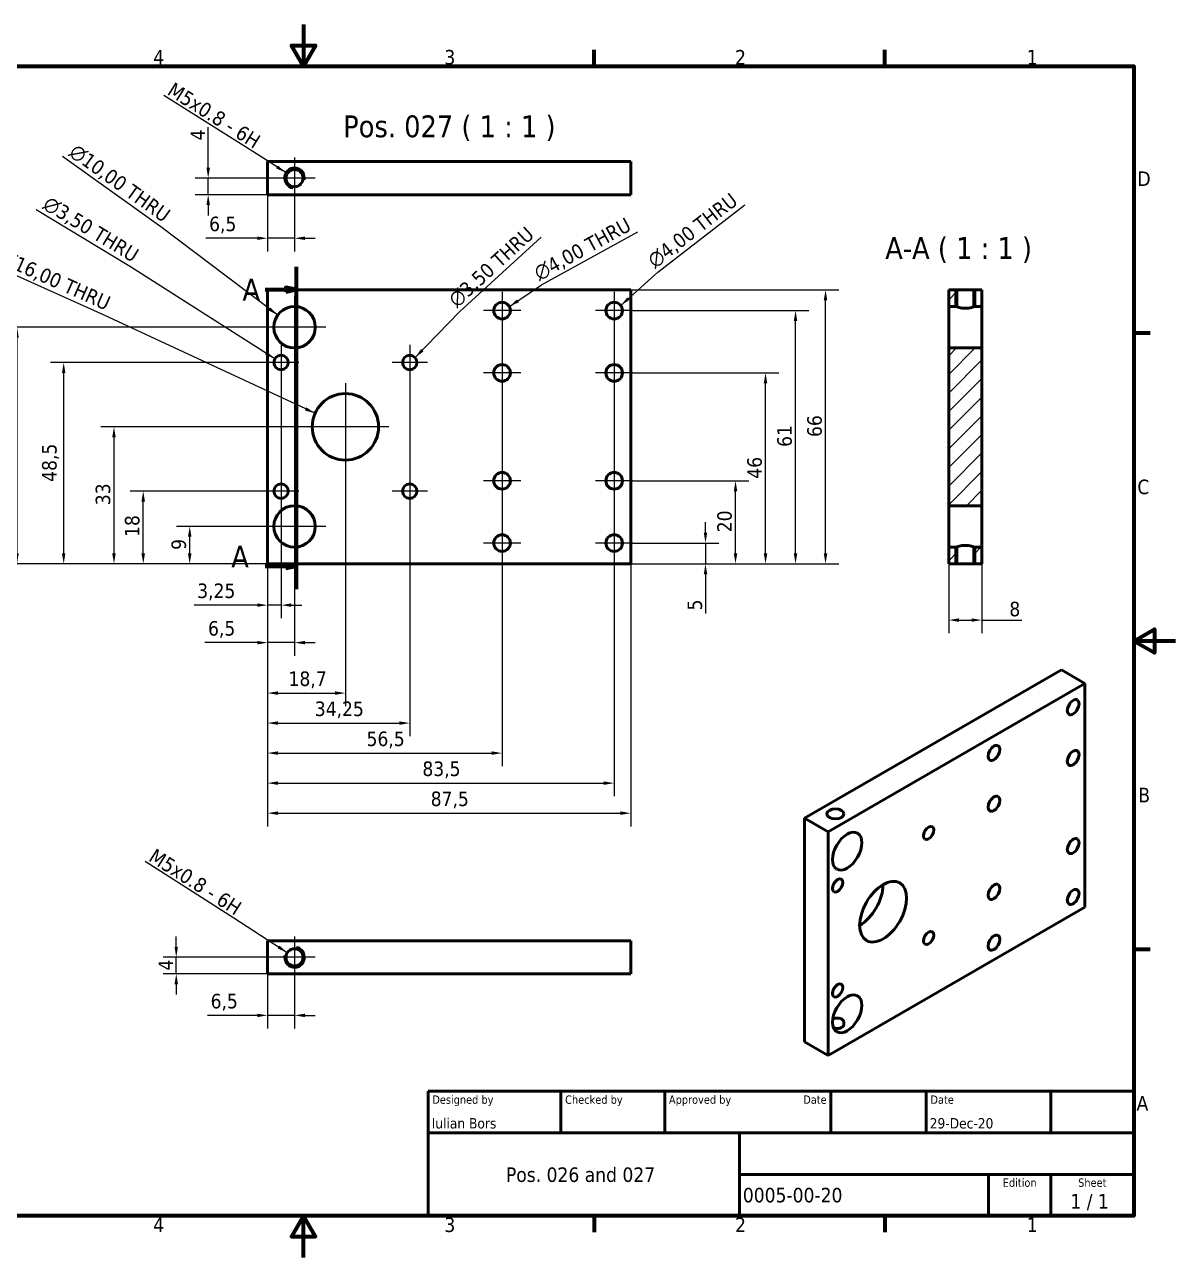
# Model space of a CAD drawing. Header units: millimetres. Extents: x 0 to 420, y 0 to 297.
# Drawn here: x 142.8 to 420, y 0 to 297 of the extents above; entities that cross this region are included whole.
import ezdxf
from ezdxf.enums import TextEntityAlignment as Align

# ---------------------------------------------------------------- set-up
doc = ezdxf.new("R2010")
doc.units = ezdxf.units.MM
doc.linetypes.add('CHAIN', pattern=[0.3543, 0.2362, -0.0295, 0.0591, -0.0295])
for name, color, linetype, lineweight in [('Border (ISO)', 7, 'Continuous', 70), ('Center Mark (ISO)', 7, 'Continuous', 25), ('Dimension (ISO)', 7, 'Continuous', 25), ('Hatch (ISO)', 7, 'Continuous', 18), ('Section Line (ISO)', 7, 'CHAIN', 70), ('Symbol (ISO)', 7, 'Continuous', 25), ('Title (ISO)', 7, 'Continuous', 50), ('Visible (ISO)', 7, 'Continuous', 50), ('Visible Narrow (ISO)', 7, 'Continuous', 35)]:
    doc.layers.add(name, color=color, linetype=linetype, lineweight=lineweight)
doc.styles.add('Label Text (ISO)', font='tahoma.ttf')
doc.styles.add('Note Text (ISO)', font='tahoma.ttf')
doc.styles.add('Text Style39', font='tahoma.ttf')
doc.styles.add('Text Style41', font='tahoma.ttf')
doc.dimstyles.new('Default (ISO)', dxfattribs={"dimtxt": 3.5, "dimasz": 2.5, "dimexe": 3.175, "dimexo": 0, "dimgap": 0.762, "dimtad": 1, "dimrnd": 1e-08, "dimzin": 0, "dimtxsty": 'Note Text (ISO)', "dimcen": 0.09, "dimdle": 10, "dimclrd": 256, "dimclre": 256, "dimclrt": 256, "dimazin": 0, "dimtfac": 1.001486, "dimtmove": 0, "dimatfit": 3, "dimfxl": 1, "dimtolj": 1, "dimtzin": 0, "dimlwd": -1, "dimlwe": -1, "dimarcsym": 0})
doc.dimstyles.new('Default (ISO)$7', dxfattribs={"dimtxt": 3.5, "dimasz": 2.5, "dimexe": 3.175, "dimexo": 0, "dimgap": 0.762, "dimtad": 1, "dimrnd": 1e-08, "dimzin": 0, "dimtxsty": 'Note Text (ISO)', "dimcen": 0.09, "dimdle": 10, "dimclrd": 256, "dimclre": 256, "dimclrt": 256, "dimazin": 0, "dimtfac": 1.001486, "dimtmove": 0, "dimatfit": 3, "dimfxl": 1, "dimtolj": 1, "dimtzin": 0, "dimlwd": -1, "dimlwe": -1, "dimarcsym": 0})

# ---------------------------------------------------------------- blocks, each defined once
blk = doc.blocks.new('Borders Default Border')
at = {"layer": 'Border (ISO)'}
for p, q in [((280, 287), (280, 290.9)), ((350, 287), (350, 290.9)), ((410, 222.75), (413.9, 222.75)), ((410, 74.25), (413.9, 74.25)), ((280, 10), (280, 6.1)), ((350, 10), (350, 6.1))]:
    blk.add_line(p, q, dxfattribs=at)
at = {"layer": 'Border (ISO)', "flags": 128}
for points in [[(210, 297), (210, 287), (207.11, 292), (212.89, 292), (210, 287)], [(10, 10), (10, 287), (410, 287), (410, 10), (10, 10)], [(420, 148.5), (410, 148.5), (415, 151.39), (415, 145.61), (410, 148.5)], [(210, 0), (210, 10), (207.11, 5), (212.89, 5), (210, 10)]]:
    blk.add_lwpolyline(points, dxfattribs=at)
at = {"layer": 'Border (ISO)', "char_height": 3.5, "attachment_point": 7, "style": 'Note Text (ISO)'}
for s, insert in [('4', (173.78, 287.4)), ('3', (243.91, 287.33)), ('2', (313.94, 287.4)), ('1', (384.21, 287.4)), ('D', (410.87, 258.13)), ('C', (410.86, 183.81)), ('B', (411.08, 109.63)), ('A', (410.66, 35.38)), ('4', (173.78, 6.1)), ('3', (243.91, 6.03)), ('2', (313.94, 6.1)), ('1', (384.21, 6.1))]:
    blk.add_mtext(s, dxfattribs=dict(at, insert=insert))
blk = doc.blocks.new('Title Blocks ISO')
at = {"layer": 'Title (ISO)'}
for p, q in [((270.07, 130), (100.07, 130)), ((100.07, 130), (100.07, 100)), ((132.07, 120), (132.07, 130)), ((157.07, 120), (157.07, 130)), ((197.07, 120), (197.07, 130)), ((220.07, 120), (220.07, 130)), ((250.07, 120), (250.07, 130)), ((270.07, 100), (270.07, 130)), ((100.07, 120), (270.07, 120)), ((175.07, 120), (175.07, 100)), ((270.07, 110), (175.07, 110)), ((235.07, 100), (235.07, 110)), ((250.07, 100), (250.07, 110)), ((100.07, 100), (270.07, 100))]:
    blk.add_line(p, q, dxfattribs=at)
at = {"layer": 'Title (ISO)', "style": 'Text Style41'}
for s, p in [('Designed by', (101.07, 129)), ('Checked by', (133.07, 129)), ('Approved by', (158.07, 129)), ('Date', (221.07, 129))]:
    blk.add_text(s, height=2, dxfattribs=at).set_placement(p, align=Align.TOP_LEFT)
blk.add_text('Date', height=2, dxfattribs=at).set_placement((196.07, 129), align=Align.TOP_RIGHT)
for s, p in [('Edition', (242.57, 109)), ('Sheet', (260.07, 109))]:
    blk.add_text(s, height=2, dxfattribs=at).set_placement(p, align=Align.TOP_CENTER)
at = {"layer": 'Title (ISO)', "style": 'Note Text (ISO)'}
blk.add_text('1 / 1 ', height=3.5, dxfattribs=at).set_placement((260.07, 103.5), align=Align.MIDDLE_CENTER)
at = {"layer": 'Title (ISO)'}
for tag, p, height, style in [('AUTHOR_001', (100.92, 121.05), 2.5, 'Text Style39'), ('CREATION_DATE_001', (220.89, 121.05), 2.5, 'Text Style39'), ('COMPANY_001', (118.81, 108.17), 3.5, 'Note Text (ISO)'), ('PART_NUMBER_001', (175.88, 103.25), 3.5, 'Note Text (ISO)')]:
    blk.add_attdef(tag, p, '', height=height, dxfattribs=dict(at, style=style))
at = {"layer": 'Title (ISO)', "style": 'Text Style39'}
for tag, p in [('CHECKED_BY', (133.07, 121)), ('ENG_APPROVED_BY', (158.07, 121))]:
    blk.add_attdef(tag, text='', height=2.5, dxfattribs=at).set_placement(p, align=Align.BOTTOM_LEFT)
blk.add_attdef('ENG_APPROVAL_DATE', text='', height=2.5, dxfattribs=at).set_placement((196.07, 121), align=Align.BOTTOM_RIGHT)
at = {"layer": 'Title (ISO)', "style": 'Note Text (ISO)'}
for tag, p in [('TITLE', (222.57, 115)), ('REVISION_NUMBER', (242.57, 103.5))]:
    blk.add_attdef(tag, text='', height=3.5, dxfattribs=at).set_placement(p, align=Align.MIDDLE_CENTER)
blk = doc.blocks.new('*D14')
at = {"layer": 'Defpoints', "color": 0, "transparency": 16777216}
for p in [(204.56, 211.35), (201.31, 167.1), (204.56, 157.14)]:
    blk.add_point(p, dxfattribs=at)
at = {"layer": 'Dimension (ISO)', "transparency": 16777216}
for p, q in [((204.56, 211.35), (204.56, 153.97)), ((201.31, 167.1), (201.31, 153.97)), ((198.81, 157.14), (183.6, 157.14)), ((204.56, 157.14), (201.31, 157.14)), ((207.06, 157.14), (209.56, 157.14))]:
    blk.add_line(p, q, dxfattribs=at)
for points in [[(198.81, 157.56), (198.81, 156.73), (201.31, 157.14)], [(207.06, 157.56), (207.06, 156.73), (204.56, 157.14)]]:
    blk.add_solid(points, dxfattribs=at)
at = {"layer": 'Dimension (ISO)', "transparency": 16777216, "insert": (184.36, 162.35), "char_height": 3.5, "attachment_point": 1, "style": 'Note Text (ISO)'}
blk.add_mtext('\\A1;3,25', dxfattribs=at)
blk = doc.blocks.new('*D15')
at = {"layer": 'Defpoints', "color": 0, "transparency": 16777216}
for p in [(207.81, 224.1), (201.31, 167.1), (207.81, 148.1)]:
    blk.add_point(p, dxfattribs=at)
at = {"layer": 'Dimension (ISO)', "transparency": 16777216}
for p, q in [((207.81, 224.1), (207.81, 144.93)), ((201.31, 167.1), (201.31, 144.93)), ((198.81, 148.1), (186.21, 148.1)), ((207.81, 148.1), (201.31, 148.1)), ((210.31, 148.1), (212.81, 148.1))]:
    blk.add_line(p, q, dxfattribs=at)
for points in [[(198.81, 148.52), (198.81, 147.68), (201.31, 148.1)], [(210.31, 148.52), (210.31, 147.68), (207.81, 148.1)]]:
    blk.add_solid(points, dxfattribs=at)
at = {"layer": 'Dimension (ISO)', "transparency": 16777216, "insert": (186.97, 153.3), "char_height": 3.5, "attachment_point": 1, "style": 'Note Text (ISO)'}
blk.add_mtext('\\A1;6,5', dxfattribs=at)
blk = doc.blocks.new('*D16')
at = {"layer": 'Defpoints', "color": 0, "transparency": 16777216}
for p in [(220.06, 189.6), (201.31, 167.1), (220.06, 135.95)]:
    blk.add_point(p, dxfattribs=at)
at = {"layer": 'Dimension (ISO)', "transparency": 16777216}
for p, q in [((220.06, 189.6), (220.06, 132.77)), ((201.31, 167.1), (201.31, 132.77)), ((203.81, 135.95), (217.56, 135.95))]:
    blk.add_line(p, q, dxfattribs=at)
for points in [[(203.81, 136.37), (203.81, 135.53), (201.31, 135.95)], [(217.56, 136.37), (217.56, 135.53), (220.06, 135.95)]]:
    blk.add_solid(points, dxfattribs=at)
at = {"layer": 'Dimension (ISO)', "transparency": 16777216, "insert": (206.37, 141.16), "char_height": 3.5, "attachment_point": 1, "style": 'Note Text (ISO)'}
blk.add_mtext('\\A1;18,7', dxfattribs=at)
blk = doc.blocks.new('*D17')
at = {"layer": 'Defpoints', "color": 0, "transparency": 16777216}
for p in [(235.56, 211.35), (201.31, 167.1), (235.56, 128.72)]:
    blk.add_point(p, dxfattribs=at)
at = {"layer": 'Dimension (ISO)', "transparency": 16777216}
for p, q in [((235.56, 211.35), (235.56, 125.54)), ((201.31, 167.1), (201.31, 125.54)), ((203.81, 128.72), (233.06, 128.72))]:
    blk.add_line(p, q, dxfattribs=at)
for points in [[(203.81, 129.14), (203.81, 128.3), (201.31, 128.72)], [(233.06, 129.14), (233.06, 128.3), (235.56, 128.72)]]:
    blk.add_solid(points, dxfattribs=at)
at = {"layer": 'Dimension (ISO)', "transparency": 16777216, "insert": (212.69, 133.92), "char_height": 3.5, "attachment_point": 1, "style": 'Note Text (ISO)'}
blk.add_mtext('\\A1;34,25', dxfattribs=at)
blk = doc.blocks.new('*D18')
at = {"layer": 'Defpoints', "color": 0, "transparency": 16777216}
for p in [(257.81, 223.6), (201.31, 167.1), (257.81, 121.49)]:
    blk.add_point(p, dxfattribs=at)
at = {"layer": 'Dimension (ISO)', "transparency": 16777216}
for p, q in [((257.81, 223.6), (257.81, 118.32)), ((201.31, 167.1), (201.31, 118.32)), ((203.81, 121.49), (255.31, 121.49))]:
    blk.add_line(p, q, dxfattribs=at)
for points in [[(203.81, 121.91), (203.81, 121.07), (201.31, 121.49)], [(255.31, 121.91), (255.31, 121.07), (257.81, 121.49)]]:
    blk.add_solid(points, dxfattribs=at)
at = {"layer": 'Dimension (ISO)', "transparency": 16777216, "insert": (225.16, 126.69), "char_height": 3.5, "attachment_point": 1, "style": 'Note Text (ISO)'}
blk.add_mtext('\\A1;56,5', dxfattribs=at)
blk = doc.blocks.new('*D19')
at = {"layer": 'Defpoints', "color": 0, "transparency": 16777216}
for p in [(284.81, 228.1), (201.31, 167.1), (284.81, 114.25)]:
    blk.add_point(p, dxfattribs=at)
at = {"layer": 'Dimension (ISO)', "transparency": 16777216}
for p, q in [((284.81, 228.1), (284.81, 111.08)), ((201.31, 167.1), (201.31, 111.08)), ((203.81, 114.25), (282.31, 114.25))]:
    blk.add_line(p, q, dxfattribs=at)
for points in [[(203.81, 114.67), (203.81, 113.84), (201.31, 114.25)], [(282.31, 114.67), (282.31, 113.84), (284.81, 114.25)]]:
    blk.add_solid(points, dxfattribs=at)
at = {"layer": 'Dimension (ISO)', "transparency": 16777216, "insert": (238.61, 119.47), "char_height": 3.5, "attachment_point": 1, "style": 'Note Text (ISO)'}
blk.add_mtext('\\A1;83,5', dxfattribs=at)
blk = doc.blocks.new('*D20')
at = {"layer": 'Defpoints', "color": 0, "transparency": 16777216}
for p in [(201.31, 167.1), (288.81, 167.1), (288.81, 107.02)]:
    blk.add_point(p, dxfattribs=at)
at = {"layer": 'Dimension (ISO)', "transparency": 16777216}
for p, q in [((201.31, 167.1), (201.31, 103.84)), ((288.81, 167.1), (288.81, 103.84)), ((203.81, 107.02), (286.31, 107.02))]:
    blk.add_line(p, q, dxfattribs=at)
for points in [[(203.81, 107.44), (203.81, 106.6), (201.31, 107.02)], [(286.31, 107.44), (286.31, 106.6), (288.81, 107.02)]]:
    blk.add_solid(points, dxfattribs=at)
at = {"layer": 'Dimension (ISO)', "transparency": 16777216, "insert": (240.61, 112.23), "char_height": 3.5, "attachment_point": 1, "style": 'Note Text (ISO)'}
blk.add_mtext('\\A1;87,5', dxfattribs=at)
blk = doc.blocks.new('2dTransSection0')
at = {"layer": 'Section Line (ISO)', "linetype": 'Continuous'}
for p, q in [((208.2, 238.69), (208.2, 161)), ((200.75, 233.16), (205.7, 233.16)), ((208.2, 233.16), (205.7, 233.66)), ((205.7, 233.66), (205.7, 232.66)), ((205.7, 233.16), (208.2, 233.16)), ((205.7, 232.66), (208.2, 233.16)), ((200.75, 166.53), (205.7, 166.53)), ((208.2, 166.53), (205.7, 167.03)), ((205.7, 167.03), (205.7, 166.03)), ((205.7, 166.53), (208.2, 166.53)), ((205.7, 166.03), (208.2, 166.53))]:
    blk.add_line(p, q, dxfattribs=at)
at = {"layer": 'Section Line (ISO)', "linetype": 'Continuous', "lineweight": 140}
for p, q in [((208.2, 238.69), (208.2, 227.63)), ((208.2, 172.06), (208.2, 161))]:
    blk.add_line(p, q, dxfattribs=at)
at = {"layer": 'Section Line (ISO)', "linetype": 'Continuous', "flags": 128}
for points in [[(205.7, 232.66), (208.2, 233.16), (205.7, 233.66), (205.7, 232.66)], [(205.7, 166.03), (208.2, 166.53), (205.7, 167.03), (205.7, 166.03)]]:
    blk.add_lwpolyline(points, dxfattribs=at)
at = {"layer": 'Section Line (ISO)'}
for points in [[(205.7, 232.66), (208.2, 233.16), (205.7, 233.66), (205.7, 232.66)], [(205.7, 166.03), (208.2, 166.53), (205.7, 167.03), (205.7, 166.03)]]:
    blk.add_solid(points, dxfattribs=at)
at = {"layer": 'Section Line (ISO)', "char_height": 5.25, "attachment_point": 7, "style": 'Label Text (ISO)'}
for insert in [(195.27, 230.53), (192.57, 166.21)]:
    blk.add_mtext('A', dxfattribs=dict(at, insert=insert))
blk = doc.blocks.new('*D22')
at = {"layer": 'Defpoints', "color": 0, "transparency": 16777216}
for p in [(201.31, 256.03), (207.81, 255.03), (207.81, 245.54)]:
    blk.add_point(p, dxfattribs=at)
at = {"layer": 'Dimension (ISO)', "transparency": 16777216}
for p, q in [((201.31, 256.03), (201.31, 242.36)), ((207.81, 255.03), (207.81, 242.36)), ((198.81, 245.54), (186.46, 245.54)), ((207.81, 245.54), (201.31, 245.54)), ((210.31, 245.54), (212.81, 245.54))]:
    blk.add_line(p, q, dxfattribs=at)
for points in [[(198.81, 245.96), (198.81, 245.12), (201.31, 245.54)], [(210.31, 245.96), (210.31, 245.12), (207.81, 245.54)]]:
    blk.add_solid(points, dxfattribs=at)
at = {"layer": 'Dimension (ISO)', "transparency": 16777216, "insert": (187.23, 250.74), "char_height": 3.5, "attachment_point": 1, "style": 'Note Text (ISO)'}
blk.add_mtext('\\A1;6,5', dxfattribs=at)
blk = doc.blocks.new('*D23')
at = {"layer": 'Defpoints', "color": 0, "transparency": 16777216}
for p in [(187.01, 260.03), (202.81, 260.03), (201.31, 256.03)]:
    blk.add_point(p, dxfattribs=at)
at = {"layer": 'Dimension (ISO)', "transparency": 16777216}
for p, q in [((187.01, 262.53), (187.01, 272.29)), ((202.81, 260.03), (183.84, 260.03)), ((187.01, 256.03), (187.01, 260.03)), ((201.31, 256.03), (183.84, 256.03)), ((187.01, 253.53), (187.01, 251.03))]:
    blk.add_line(p, q, dxfattribs=at)
for points in [[(186.59, 262.53), (187.43, 262.53), (187.01, 260.03)], [(186.59, 253.53), (187.43, 253.53), (187.01, 256.03)]]:
    blk.add_solid(points, dxfattribs=at)
at = {"layer": 'Dimension (ISO)', "transparency": 16777216, "insert": (182.75, 269.11), "char_height": 3.5, "attachment_point": 1, "rotation": 90, "style": 'Note Text (ISO)'}
blk.add_mtext('\\A1;4', dxfattribs=at)
blk = doc.blocks.new('*D24')
at = {"layer": 'Defpoints', "color": 0, "transparency": 16777216}
for p in [(201.31, 68.3), (207.81, 67.3), (207.81, 58.3)]:
    blk.add_point(p, dxfattribs=at)
at = {"layer": 'Dimension (ISO)', "transparency": 16777216}
for p, q in [((201.31, 68.3), (201.31, 55.12)), ((207.81, 67.3), (207.81, 55.12)), ((198.81, 58.3), (186.83, 58.3)), ((207.81, 58.3), (201.31, 58.3)), ((210.31, 58.3), (212.81, 58.3))]:
    blk.add_line(p, q, dxfattribs=at)
for points in [[(198.81, 58.71), (198.81, 57.88), (201.31, 58.3)], [(210.31, 58.71), (210.31, 57.88), (207.81, 58.3)]]:
    blk.add_solid(points, dxfattribs=at)
at = {"layer": 'Dimension (ISO)', "transparency": 16777216, "insert": (187.59, 63.49), "char_height": 3.5, "attachment_point": 1, "style": 'Note Text (ISO)'}
blk.add_mtext('\\A1;6,5', dxfattribs=at)
blk = doc.blocks.new('*D25')
at = {"layer": 'Defpoints', "color": 0, "transparency": 16777216}
for p in [(179.31, 72.3), (202.81, 72.3), (201.31, 68.3)]:
    blk.add_point(p, dxfattribs=at)
at = {"layer": 'Dimension (ISO)', "transparency": 16777216}
for p, q in [((179.31, 74.8), (179.31, 77.3)), ((202.81, 72.3), (176.14, 72.3)), ((179.31, 68.3), (179.31, 72.3)), ((201.31, 68.3), (176.14, 68.3)), ((179.31, 65.8), (179.31, 63.3))]:
    blk.add_line(p, q, dxfattribs=at)
for points in [[(178.9, 74.8), (179.73, 74.8), (179.31, 72.3)], [(178.9, 65.8), (179.73, 65.8), (179.31, 68.3)]]:
    blk.add_solid(points, dxfattribs=at)
at = {"layer": 'Dimension (ISO)', "transparency": 16777216, "insert": (175.05, 69.09), "char_height": 3.5, "attachment_point": 1, "rotation": 90, "style": 'Note Text (ISO)'}
blk.add_mtext('\\A1;4', dxfattribs=at)
blk = doc.blocks.new('*D26')
at = {"layer": 'Defpoints', "color": 0, "transparency": 16777216}
for p in [(365.4, 171.12), (373.4, 171.12), (373.4, 153.54)]:
    blk.add_point(p, dxfattribs=at)
at = {"layer": 'Dimension (ISO)', "transparency": 16777216}
for p, q in [((365.4, 171.12), (365.4, 150.37)), ((373.4, 171.12), (373.4, 150.37)), ((367.9, 153.54), (370.9, 153.54)), ((373.4, 153.54), (383.05, 153.54))]:
    blk.add_line(p, q, dxfattribs=at)
for points in [[(367.9, 153.96), (367.9, 153.12), (365.4, 153.54)], [(370.9, 153.96), (370.9, 153.12), (373.4, 153.54)]]:
    blk.add_solid(points, dxfattribs=at)
at = {"layer": 'Dimension (ISO)', "transparency": 16777216, "insert": (380.01, 157.96), "char_height": 3.5, "attachment_point": 1, "style": 'Note Text (ISO)'}
blk.add_mtext('\\A1;8', dxfattribs=at)
blk = doc.blocks.new('*D27')
at = {"layer": 'Defpoints', "color": 0, "transparency": 16777216}
for p in [(289.31, 172.1), (306.81, 172.1), (288.81, 167.1)]:
    blk.add_point(p, dxfattribs=at)
at = {"layer": 'Dimension (ISO)', "transparency": 16777216}
for p, q in [((306.81, 174.6), (306.81, 177.1)), ((289.31, 172.1), (309.99, 172.1)), ((306.81, 172.1), (306.81, 167.1)), ((288.81, 167.1), (309.99, 167.1)), ((306.81, 164.6), (306.81, 155.11))]:
    blk.add_line(p, q, dxfattribs=at)
for points in [[(306.4, 174.6), (307.23, 174.6), (306.81, 172.1)], [(306.4, 164.6), (307.23, 164.6), (306.81, 167.1)]]:
    blk.add_solid(points, dxfattribs=at)
at = {"layer": 'Dimension (ISO)', "transparency": 16777216, "insert": (302.48, 155.87), "char_height": 3.5, "attachment_point": 1, "rotation": 90, "style": 'Note Text (ISO)'}
blk.add_mtext('\\A1;5', dxfattribs=at)
blk = doc.blocks.new('*D28')
at = {"layer": 'Defpoints', "color": 0, "transparency": 16777216}
for p in [(289.31, 187.1), (314.04, 187.1), (288.81, 167.1)]:
    blk.add_point(p, dxfattribs=at)
at = {"layer": 'Dimension (ISO)', "transparency": 16777216}
for p, q in [((289.31, 187.1), (317.22, 187.1)), ((314.04, 169.6), (314.04, 184.6)), ((288.81, 167.1), (317.22, 167.1))]:
    blk.add_line(p, q, dxfattribs=at)
for points in [[(313.63, 184.6), (314.46, 184.6), (314.04, 187.1)], [(313.63, 169.6), (314.46, 169.6), (314.04, 167.1)]]:
    blk.add_solid(points, dxfattribs=at)
at = {"layer": 'Dimension (ISO)', "transparency": 16777216, "insert": (309.64, 174.7), "char_height": 3.5, "attachment_point": 1, "rotation": 90, "style": 'Note Text (ISO)'}
blk.add_mtext('\\A1;20', dxfattribs=at)
blk = doc.blocks.new('*D29')
at = {"layer": 'Defpoints', "color": 0, "transparency": 16777216}
for p in [(289.31, 213.1), (321.27, 213.1), (288.81, 167.1)]:
    blk.add_point(p, dxfattribs=at)
at = {"layer": 'Dimension (ISO)', "transparency": 16777216}
for p, q in [((289.31, 213.1), (324.45, 213.1)), ((321.27, 169.6), (321.27, 210.6)), ((288.81, 167.1), (324.45, 167.1))]:
    blk.add_line(p, q, dxfattribs=at)
for points in [[(320.85, 210.6), (321.69, 210.6), (321.27, 213.1)], [(320.85, 169.6), (321.69, 169.6), (321.27, 167.1)]]:
    blk.add_solid(points, dxfattribs=at)
at = {"layer": 'Dimension (ISO)', "transparency": 16777216, "insert": (316.87, 187.6), "char_height": 3.5, "attachment_point": 1, "rotation": 90, "style": 'Note Text (ISO)'}
blk.add_mtext('\\A1;46', dxfattribs=at)
blk = doc.blocks.new('*D30')
at = {"layer": 'Defpoints', "color": 0, "transparency": 16777216}
for p in [(289.31, 228.1), (328.5, 228.1), (288.81, 167.1)]:
    blk.add_point(p, dxfattribs=at)
at = {"layer": 'Dimension (ISO)', "transparency": 16777216}
for p, q in [((289.31, 228.1), (331.67, 228.1)), ((328.5, 169.6), (328.5, 225.6)), ((288.81, 167.1), (331.67, 167.1))]:
    blk.add_line(p, q, dxfattribs=at)
for points in [[(328.08, 225.6), (328.92, 225.6), (328.5, 228.1)], [(328.08, 169.6), (328.92, 169.6), (328.5, 167.1)]]:
    blk.add_solid(points, dxfattribs=at)
at = {"layer": 'Dimension (ISO)', "transparency": 16777216, "insert": (324.1, 195.27), "char_height": 3.5, "attachment_point": 1, "rotation": 90, "style": 'Note Text (ISO)'}
blk.add_mtext('\\A1;61', dxfattribs=at)
blk = doc.blocks.new('*D31')
at = {"layer": 'Defpoints', "color": 0, "transparency": 16777216}
for p in [(288.81, 233.1), (335.73, 233.1), (288.81, 167.1)]:
    blk.add_point(p, dxfattribs=at)
at = {"layer": 'Dimension (ISO)', "transparency": 16777216}
for p, q in [((288.81, 233.1), (338.9, 233.1)), ((335.73, 169.6), (335.73, 230.6)), ((288.81, 167.1), (338.9, 167.1))]:
    blk.add_line(p, q, dxfattribs=at)
for points in [[(335.31, 230.6), (336.14, 230.6), (335.73, 233.1)], [(335.31, 169.6), (336.14, 169.6), (335.73, 167.1)]]:
    blk.add_solid(points, dxfattribs=at)
at = {"layer": 'Dimension (ISO)', "transparency": 16777216, "insert": (331.33, 197.65), "char_height": 3.5, "attachment_point": 1, "rotation": 90, "style": 'Note Text (ISO)'}
blk.add_mtext('\\A1;66', dxfattribs=at)
blk = doc.blocks.new('*D32')
at = {"layer": 'Defpoints', "color": 0, "transparency": 16777216}
for p in [(182.56, 176.1), (200.31, 176.1), (201.31, 167.1)]:
    blk.add_point(p, dxfattribs=at)
at = {"layer": 'Dimension (ISO)', "transparency": 16777216}
for p, q in [((200.31, 176.1), (179.39, 176.1)), ((182.56, 169.6), (182.56, 173.6)), ((201.31, 167.1), (179.39, 167.1))]:
    blk.add_line(p, q, dxfattribs=at)
for points in [[(182.14, 173.6), (182.98, 173.6), (182.56, 176.1)], [(182.14, 169.6), (182.98, 169.6), (182.56, 167.1)]]:
    blk.add_solid(points, dxfattribs=at)
at = {"layer": 'Dimension (ISO)', "transparency": 16777216, "insert": (178.16, 170.46), "char_height": 3.5, "attachment_point": 1, "rotation": 90, "style": 'Note Text (ISO)'}
blk.add_mtext('\\A1;9', dxfattribs=at)
blk = doc.blocks.new('*D33')
at = {"layer": 'Defpoints', "color": 0, "transparency": 16777216}
for p in [(171.36, 184.6), (200.31, 184.6), (201.31, 167.1)]:
    blk.add_point(p, dxfattribs=at)
at = {"layer": 'Dimension (ISO)', "transparency": 16777216}
for p, q in [((200.31, 184.6), (168.18, 184.6)), ((171.36, 169.6), (171.36, 182.1)), ((201.31, 167.1), (168.18, 167.1))]:
    blk.add_line(p, q, dxfattribs=at)
for points in [[(170.94, 182.1), (171.78, 182.1), (171.36, 184.6)], [(170.94, 169.6), (171.78, 169.6), (171.36, 167.1)]]:
    blk.add_solid(points, dxfattribs=at)
at = {"layer": 'Dimension (ISO)', "transparency": 16777216, "insert": (166.94, 173.57), "char_height": 3.5, "attachment_point": 1, "rotation": 90, "style": 'Note Text (ISO)'}
blk.add_mtext('\\A1;18', dxfattribs=at)
blk = doc.blocks.new('*D34')
at = {"layer": 'Defpoints', "color": 0, "transparency": 16777216}
for p in [(164.32, 200.1), (209.56, 200.1), (201.31, 167.1)]:
    blk.add_point(p, dxfattribs=at)
at = {"layer": 'Dimension (ISO)', "transparency": 16777216}
for p, q in [((209.56, 200.1), (161.14, 200.1)), ((164.32, 169.6), (164.32, 197.6)), ((201.31, 167.1), (161.14, 167.1))]:
    blk.add_line(p, q, dxfattribs=at)
for points in [[(163.9, 197.6), (164.73, 197.6), (164.32, 200.1)], [(163.9, 169.6), (164.73, 169.6), (164.32, 167.1)]]:
    blk.add_solid(points, dxfattribs=at)
at = {"layer": 'Dimension (ISO)', "transparency": 16777216, "insert": (159.91, 181.22), "char_height": 3.5, "attachment_point": 1, "rotation": 90, "style": 'Note Text (ISO)'}
blk.add_mtext('\\A1;33', dxfattribs=at)
blk = doc.blocks.new('*D35')
at = {"layer": 'Defpoints', "color": 0, "transparency": 16777216}
for p in [(152.2, 215.6), (200.31, 215.6), (201.31, 167.1)]:
    blk.add_point(p, dxfattribs=at)
at = {"layer": 'Dimension (ISO)', "transparency": 16777216}
for p, q in [((200.31, 215.6), (149.02, 215.6)), ((152.2, 169.6), (152.2, 213.1)), ((201.31, 167.1), (149.02, 167.1))]:
    blk.add_line(p, q, dxfattribs=at)
for points in [[(151.78, 213.1), (152.61, 213.1), (152.2, 215.6)], [(151.78, 169.6), (152.61, 169.6), (152.2, 167.1)]]:
    blk.add_solid(points, dxfattribs=at)
at = {"layer": 'Dimension (ISO)', "transparency": 16777216, "insert": (146.99, 186.85), "char_height": 3.5, "attachment_point": 1, "rotation": 90, "style": 'Note Text (ISO)'}
blk.add_mtext('\\A1;48,5', dxfattribs=at)
blk = doc.blocks.new('*D36')
at = {"layer": 'Defpoints', "color": 0, "transparency": 16777216}
for p in [(140.96, 224.1), (200.31, 224.1), (201.31, 167.1)]:
    blk.add_point(p, dxfattribs=at)
at = {"layer": 'Dimension (ISO)', "transparency": 16777216}
for p, q in [((200.31, 224.1), (137.78, 224.1)), ((140.96, 169.6), (140.96, 221.6)), ((201.31, 167.1), (137.78, 167.1))]:
    blk.add_line(p, q, dxfattribs=at)
for points in [[(140.54, 221.6), (141.37, 221.6), (140.96, 224.1)], [(140.54, 169.6), (141.37, 169.6), (140.96, 167.1)]]:
    blk.add_solid(points, dxfattribs=at)
at = {"layer": 'Dimension (ISO)', "transparency": 16777216, "insert": (136.62, 193.2), "char_height": 3.5, "attachment_point": 1, "rotation": 90, "style": 'Note Text (ISO)'}
blk.add_mtext('\\A1;57', dxfattribs=at)

msp = doc.modelspace()

# ---------------------------------------------------------------- hatches: boundary and pattern name
at = {"layer": 'Hatch (ISO)'}
h = msp.add_hatch(dxfattribs=at)
h.set_pattern_fill('ANSI31', color=256, scale=25.4, style=0)
h.set_pattern_definition([(45, (0, 0), (-2.245064, 2.245064), [])])
h.paths.add_polyline_path([(367.374, 229.085), (367.374, 233.1), (365.404, 233.1), (365.404, 229.085)])
h.paths.add_polyline_path([(371.435, 233.1), (371.435, 229.085), (373.404, 229.085), (373.404, 233.1)])
h.paths.add_polyline_path([(371.435, 171.115), (371.435, 167.1), (373.404, 167.1), (373.404, 171.115)])
h.paths.add_polyline_path([(367.374, 167.1), (367.374, 171.115), (365.404, 171.115), (365.404, 167.1)])
h.paths.add_polyline_path([(365.404, 181.085), (373.404, 181.085), (373.404, 219.115), (365.404, 219.115)])

# ---------------------------------------------------------------- linework, layer by layer
at = {"layer": 'Center Mark (ISO)', "linetype": 'Continuous'}
for p, q in [((207.813, 265.03), (207.813, 255.03)), ((212.813, 260.03), (202.813, 260.03)), ((257.813, 232.6), (257.813, 223.6)), ((284.813, 232.6), (284.813, 223.6)), ((207.813, 231.6), (207.813, 216.6)), ((262.313, 228.1), (253.313, 228.1)), ((289.313, 228.1), (280.313, 228.1)), ((215.313, 224.1), (200.313, 224.1)), ((204.562, 219.85), (204.562, 211.35)), ((235.562, 219.85), (235.562, 211.35)), ((257.813, 217.6), (257.813, 208.6)), ((284.813, 217.6), (284.813, 208.6)), ((208.812, 215.6), (200.312, 215.6)), ((239.812, 215.6), (231.312, 215.6)), ((262.313, 213.1), (253.313, 213.1)), ((289.313, 213.1), (280.313, 213.1)), ((220.062, 210.6), (220.062, 189.6)), ((230.562, 200.1), (209.562, 200.1)), ((257.813, 191.6), (257.813, 182.6)), ((284.813, 191.6), (284.813, 182.6)), ((204.562, 188.85), (204.562, 180.35)), ((235.562, 188.85), (235.562, 180.35)), ((208.812, 184.6), (200.312, 184.6)), ((239.812, 184.6), (231.312, 184.6)), ((262.313, 187.1), (253.313, 187.1)), ((289.313, 187.1), (280.313, 187.1)), ((207.813, 183.6), (207.813, 168.6)), ((215.313, 176.1), (200.313, 176.1)), ((257.813, 176.6), (257.813, 167.6)), ((284.813, 176.6), (284.813, 167.6)), ((262.313, 172.1), (253.313, 172.1)), ((289.313, 172.1), (280.313, 172.1)), ((207.813, 77.295), (207.813, 67.295)), ((212.813, 72.295), (202.813, 72.295))]:
    msp.add_line(p, q, dxfattribs=at)
at = {"layer": 'Visible (ISO)'}
for p, q in [((201.313, 264.03), (288.813, 264.03)), ((201.313, 256.03), (201.313, 264.03)), ((288.813, 256.03), (288.813, 264.03)), ((201.313, 256.03), (288.813, 256.03)), ((201.313, 233.1), (201.313, 167.1)), ((288.813, 233.1), (201.313, 233.1)), ((288.813, 167.1), (288.813, 233.1)), ((367.374, 233.1), (365.404, 233.1)), ((365.404, 233.1), (365.404, 229.085)), ((367.374, 229.085), (367.374, 233.1)), ((367.374, 233.1), (371.435, 233.1)), ((371.435, 233.1), (371.435, 229.085)), ((373.404, 233.1), (371.435, 233.1)), ((373.404, 229.085), (373.404, 233.1)), ((365.404, 229.085), (367.374, 229.085)), ((365.404, 219.115), (365.404, 229.085)), ((371.435, 229.085), (373.404, 229.085)), ((373.404, 229.085), (373.404, 219.115)), ((373.404, 219.115), (365.404, 219.115)), ((365.404, 219.115), (365.404, 181.085)), ((373.404, 181.085), (373.404, 219.115)), ((365.404, 181.085), (373.404, 181.085)), ((365.404, 171.115), (365.404, 181.085)), ((373.404, 181.085), (373.404, 171.115)), ((367.374, 171.115), (365.404, 171.115)), ((365.404, 171.115), (365.404, 167.1)), ((367.374, 167.1), (367.374, 171.115)), ((371.435, 171.115), (371.435, 167.1)), ((373.404, 171.115), (371.435, 171.115)), ((373.404, 167.1), (373.404, 171.115)), ((201.313, 167.1), (288.813, 167.1)), ((365.404, 167.1), (367.374, 167.1)), ((371.435, 167.1), (367.374, 167.1)), ((371.435, 167.1), (373.404, 167.1)), ((392.557, 141.545), (330.685, 105.823)), ((392.557, 141.545), (398.214, 138.279)), ((398.214, 138.279), (336.342, 102.557)), ((398.214, 84.39), (398.214, 138.279)), ((330.685, 105.823), (330.685, 51.934)), ((330.685, 105.823), (336.342, 102.557)), ((336.342, 102.557), (336.342, 48.668)), ((336.342, 48.668), (398.214, 84.39)), ((201.313, 76.295), (201.313, 68.295)), ((288.813, 76.295), (201.313, 76.295)), ((288.813, 76.295), (288.813, 68.295)), ((288.813, 68.295), (201.313, 68.295)), ((330.685, 51.934), (336.342, 48.668))]:
    msp.add_line(p, q, dxfattribs=at)
for centre, radius in [((207.813, 260.03), 2.067), ((207.813, 224.1), 5), ((257.813, 228.1), 2), ((284.813, 228.1), 2), ((204.562, 215.6), 1.75), ((235.562, 215.6), 1.75), ((257.813, 213.1), 2), ((284.813, 213.1), 2), ((220.062, 200.1), 8), ((257.813, 187.1), 2), ((284.813, 187.1), 2), ((204.562, 184.6), 1.75), ((235.562, 184.6), 1.75), ((207.813, 176.1), 5), ((257.813, 172.1), 2), ((284.813, 172.1), 2), ((207.813, 72.295), 2.067)]:
    msp.add_circle(centre, radius, dxfattribs=at)
for centre, major_axis in [((395.385, 132.563), (1, 1.732)), ((376.294, 121.54), (1, 1.732)), ((395.385, 120.316), (1, 1.732)), ((376.294, 109.293), (1, 1.732)), ((338.11, 106.843), (2.067, 0)), ((360.56, 102.25), (-0.875, -1.516)), ((340.938, 97.862), (-2.5, -4.33)), ((395.385, 99.087), (1, 1.732)), ((338.639, 89.595), (-0.875, -1.516)), ((349.599, 83.267), (-4, -6.928)), ((376.294, 88.064), (1, 1.732)), ((395.385, 86.839), (1, 1.732)), ((360.56, 76.939), (-0.875, -1.516)), ((376.294, 75.817), (1, 1.732)), ((338.639, 64.283), (-0.875, -1.516)), ((340.938, 58.67), (-2.5, -4.33))]:
    msp.add_ellipse(centre, major_axis=major_axis, ratio=0.5773503, dxfattribs=at)
msp.add_ellipse((343.943, 86.533), major_axis=(4, 6.928), ratio=0.5773503, start_param=3.9269908, end_param=5.4977871, dxfattribs=at)
for points, knots in [([(369.404, 228.653), (369.141, 228.653), (368.863, 228.678), (368.355, 228.766), (368.125, 228.826), (367.761, 228.937), (367.603, 228.995), (367.442, 229.058), (367.401, 229.074), (367.374, 229.085)], [0, 0, 0, 0, 0.07894636, 0.07894636, 0.15789272, 0.15789272, 0.2367469, 0.2367469, 0.2774726, 0.2774726, 0.2774726, 0.2774726]), ([(371.435, 229.085), (371.408, 229.074), (371.367, 229.058), (371.206, 228.995), (371.048, 228.937), (370.684, 228.826), (370.454, 228.766), (369.946, 228.678), (369.668, 228.653), (369.404, 228.653)], [0.98493174, 0.98493174, 0.98493174, 0.98493174, 1.02565744, 1.02565744, 1.10451162, 1.10451162, 1.18345798, 1.18345798, 1.26240434, 1.26240434, 1.26240434, 1.26240434]), ([(367.374, 171.115), (367.401, 171.126), (367.442, 171.143), (367.603, 171.205), (367.761, 171.263), (368.125, 171.374), (368.355, 171.435), (368.863, 171.522), (369.141, 171.547), (369.668, 171.547), (369.946, 171.522), (370.454, 171.435), (370.684, 171.374), (371.048, 171.263), (371.206, 171.205), (371.367, 171.143), (371.408, 171.126), (371.435, 171.115)], [0.35372957, 0.35372957, 0.35372957, 0.35372957, 0.39445527, 0.39445527, 0.47330945, 0.47330945, 0.55225581, 0.55225581, 0.63120217, 0.63120217, 0.71014853, 0.71014853, 0.78909489, 0.78909489, 0.86794907, 0.86794907, 0.90867477, 0.90867477, 0.90867477, 0.90867477]), ([(337.465, 57.426), (337.678, 57.497), (337.9, 57.555), (338.367, 57.638), (338.642, 57.658), (339.151, 57.608), (339.385, 57.537), (339.757, 57.322), (339.917, 57.166), (340.126, 56.801), (340.177, 56.593), (340.177, 56.205), (340.126, 55.999), (339.916, 55.638), (339.757, 55.484), (339.386, 55.27), (339.151, 55.196), (338.642, 55.142), (338.367, 55.16), (337.953, 55.233), (337.79, 55.273), (337.629, 55.322)], [0.40888465, 0.40888465, 0.40888465, 0.40888465, 0.47330945, 0.47330945, 0.55225581, 0.55225581, 0.63120217, 0.63120217, 0.71014853, 0.71014853, 0.78909489, 0.78909489, 0.86794907, 0.86794907, 0.94680325, 0.94680325, 1.02565744, 1.02565744, 1.10451162, 1.10451162, 1.15252826, 1.15252826, 1.15252826, 1.15252826])]:
    msp.add_open_spline(points, degree=3, knots=knots, dxfattribs=at)
at = {"layer": 'Visible Narrow (ISO)'}
for p, q in [((366.935, 233.1), (366.935, 229.085)), ((371.874, 229.085), (371.874, 233.1)), ((366.935, 171.115), (366.935, 167.1)), ((371.874, 167.1), (371.874, 171.115))]:
    msp.add_line(p, q, dxfattribs=at)
for centre, start, end in [((207.813, 260.03), 350, 260), ((207.813, 72.295), 170, 80)]:
    msp.add_arc(centre, 2.5, start, end, dxfattribs=at)

# ---------------------------------------------------------------- block references
msp.add_blockref('Borders Default Border', (0, 0))
msp.add_blockref('Title Blocks ISO', (139.929, -90)).add_auto_attribs({'PART_NUMBER_001': '0005-00-20', 'COMPANY_001': 'Pos. 026 and 027', 'AUTHOR_001': 'Iulian Bors', 'CREATION_DATE_001': '29-Dec-20'})
at = {"layer": 'Section Line (ISO)'}
msp.add_blockref('2dTransSection0', (0, 0), dxfattribs=at)

# ---------------------------------------------------------------- texts
at = {"layer": 'Symbol (ISO)', "char_height": 3.5, "line_spacing_factor": 0.6125, "style": 'Note Text (ISO)'}
for s, insert, width, attachment_point, rotation in [('M5x0.8 - 6H', (198.07, 266.942), 26.32057, 9, 327.82972), ('\\fAIGDT|b0|i0;\\H3.5000;n\\fTahoma|b0|i0;\\H3.5000;10,00 THRU', (175.917, 248.749), 29.88963, 9, 324.38153), ('\\fAIGDT|b0|i0;\\H3.5000;n\\fTahoma|b0|i0;\\H3.5000;4,00 THRU', (294.942, 237.795), 27.23695, 7, 37.76217), ('\\fAIGDT|b0|i0;\\H3.5000;n\\fTahoma|b0|i0;\\H3.5000;3,50 THRU', (168.574, 239.125), 27.23695, 9, 328.77705), ('\\fAIGDT|b0|i0;\\H3.5000;n\\fTahoma|b0|i0;\\H3.5000;4,00 THRU', (267.001, 234.808), 27.23695, 7, 28.75052), ('\\fAIGDT|b0|i0;\\H3.5000;n\\fTahoma|b0|i0;\\H3.5000;3,50 THRU', (247.261, 228.307), 27.23695, 7, 42.5113), ('\\fAIGDT|b0|i0;\\H3.5000;n\\fTahoma|b0|i0;\\H3.5000;16,00 THRU', (162.179, 227.57), 29.88963, 9, 335.91987), ('M5x0.8 - 6H', (193.51, 82.203), 26.32057, 9, 327.4735)]:
    msp.add_mtext(s, dxfattribs=dict(at, insert=insert, width=width, attachment_point=attachment_point, rotation=rotation))
at = {"layer": 'Symbol (ISO)', "char_height": 5.25, "attachment_point": 7, "style": 'Label Text (ISO)'}
for s, insert in [('Pos. 027 ( 1 : 1 )', (219.538, 268.929)), ('A-A ( 1 : 1 )', (350.111, 239.6))]:
    msp.add_mtext(s, dxfattribs=dict(at, insert=insert))

# ---------------------------------------------------------------- dimensions: what is measured, and where the dimension line sits
at = {"layer": 'Dimension (ISO)'}
for base, p1, p2, angle, override, picture, middle in [((187.011, 260.03), (201.313, 256.03), (202.813, 260.03), 270, {"dimgap": 0.762, "dimdec": 0, "dimtol": 0, "dimlim": 0, "dimtp": 0, "dimtm": 0, "dimtdec": 2, "dimtofl": 1, "dimatfit": 1}, '*D23', (187.011, 270.318)), ((207.813, 245.54), (201.313, 256.03), (207.813, 255.03), 180, {"dimgap": 0.762, "dimdec": 1, "dimtol": 0, "dimlim": 0, "dimtp": 0, "dimtm": 0, "dimtdec": 2, "dimtofl": 1, "dimatfit": 1}, '*D22', (190.357, 245.54)), ((335.727, 233.1), (288.813, 167.1), (288.813, 233.1), 90, {"dimgap": 0.762, "dimdec": 0, "dimtol": 0, "dimlim": 0, "dimtp": 0, "dimtm": 0, "dimtdec": 2, "dimtofl": 0, "dimatfit": 1}, '*D31', (335.727, 200.1)), ((284.813, 114.255), (201.313, 167.1), (284.813, 228.1), 180, {"dimgap": 0.762, "dimdec": 1, "dimtol": 0, "dimlim": 0, "dimtp": 0, "dimtm": 0, "dimtdec": 2, "dimtofl": 0, "dimatfit": 1}, '*D19', (243.063, 114.255)), ((328.499, 228.1), (288.813, 167.1), (289.313, 228.1), 90, {"dimgap": 0.762, "dimdec": 0, "dimtol": 0, "dimlim": 0, "dimtp": 0, "dimtm": 0, "dimtdec": 2, "dimtofl": 0, "dimatfit": 1}, '*D30', (328.499, 197.6)), ((140.956, 224.1), (201.313, 167.1), (200.313, 224.1), 270, {"dimgap": 0.762, "dimdec": 0, "dimtol": 0, "dimlim": 0, "dimtp": 0, "dimtm": 0, "dimtdec": 2, "dimtofl": 0, "dimatfit": 1}, '*D36', (140.956, 195.6)), ((207.813, 148.1), (201.313, 167.1), (207.813, 224.1), 180, {"dimgap": 0.762, "dimdec": 1, "dimtol": 0, "dimlim": 0, "dimtp": 0, "dimtm": 0, "dimtdec": 2, "dimtofl": 1, "dimatfit": 1}, '*D15', (190.099, 148.1)), ((257.813, 121.491), (201.313, 167.1), (257.813, 223.6), 180, {"dimgap": 0.762, "dimdec": 1, "dimtol": 0, "dimlim": 0, "dimtp": 0, "dimtm": 0, "dimtdec": 2, "dimtofl": 0, "dimatfit": 1}, '*D18', (229.563, 121.491)), ((152.198, 215.6), (201.313, 167.1), (200.312, 215.6), 270, {"dimgap": 0.762, "dimdec": 1, "dimtol": 0, "dimlim": 0, "dimtp": 0, "dimtm": 0, "dimtdec": 2, "dimtofl": 0, "dimatfit": 1}, '*D35', (152.198, 191.35)), ((204.562, 157.144), (201.313, 167.1), (204.562, 211.35), 180, {"dimgap": 0.762, "dimdec": 2, "dimtol": 0, "dimlim": 0, "dimtp": 0, "dimtm": 0, "dimtdec": 2, "dimtofl": 1, "dimatfit": 1}, '*D14', (188.792, 157.144)), ((235.562, 128.718), (201.313, 167.1), (235.562, 211.35), 180, {"dimgap": 0.762, "dimdec": 2, "dimtol": 0, "dimlim": 0, "dimtp": 0, "dimtm": 0, "dimtdec": 2, "dimtofl": 0, "dimatfit": 1}, '*D17', (218.438, 128.718)), ((321.272, 213.1), (288.813, 167.1), (289.313, 213.1), 90, {"dimgap": 0.762, "dimdec": 0, "dimtol": 0, "dimlim": 0, "dimtp": 0, "dimtm": 0, "dimtdec": 2, "dimtofl": 0, "dimatfit": 1}, '*D29', (321.272, 190.1)), ((164.315, 200.1), (201.313, 167.1), (209.562, 200.1), 270, {"dimgap": 0.762, "dimdec": 0, "dimtol": 0, "dimlim": 0, "dimtp": 0, "dimtm": 0, "dimtdec": 2, "dimtofl": 0, "dimatfit": 1}, '*D34', (164.315, 183.6)), ((220.062, 135.949), (201.313, 167.1), (220.062, 189.6), 180, {"dimgap": 0.762, "dimdec": 1, "dimtol": 0, "dimlim": 0, "dimtp": 0, "dimtm": 0, "dimtdec": 2, "dimtofl": 0, "dimatfit": 1}, '*D16', (210.688, 135.949)), ((171.359769344, 184.60010605), (201.313380475, 167.10010605), (200.312222375, 184.60010605), 270, {"dimgap": 0.762, "dimdec": 0, "dimtol": 0, "dimlim": 0, "dimtp": 0, "dimtm": 0, "dimtdec": 2, "dimtofl": 0, "dimatfit": 1}, '*D33', (171.359769344, 175.85010605)), ((314.044, 187.1), (288.813, 167.1), (289.313, 187.1), 90, {"dimgap": 0.762, "dimdec": 0, "dimtol": 0, "dimlim": 0, "dimtp": 0, "dimtm": 0, "dimtdec": 2, "dimtofl": 0, "dimatfit": 1}, '*D28', (314.044, 177.1)), ((182.56, 176.1), (201.313, 167.1), (200.313, 176.1), 270, {"dimgap": 0.762, "dimdec": 0, "dimtol": 0, "dimlim": 0, "dimtp": 0, "dimtm": 0, "dimtdec": 2, "dimtofl": 0, "dimatfit": 1}, '*D32', (182.56, 171.6)), ((306.813, 172.1), (288.813, 167.1), (289.313, 172.1), 90, {"dimgap": 0.762, "dimdec": 0, "dimtol": 0, "dimlim": 0, "dimtp": 0, "dimtm": 0, "dimtdec": 2, "dimtofl": 1, "dimatfit": 1}, '*D27', (306.813, 156.911)), ((373.404, 153.541), (365.404, 171.115), (373.404, 171.115), 180, {"dimgap": 0.762, "dimdec": 0, "dimtol": 0, "dimlim": 0, "dimtp": 0, "dimtm": 0, "dimtdec": 2, "dimtofl": 0, "dimatfit": 2}, '*D26', (381.152, 153.541)), ((288.813, 107.018), (201.313, 167.1), (288.813, 167.1), 180, {"dimgap": 0.762, "dimdec": 1, "dimtol": 0, "dimlim": 0, "dimtp": 0, "dimtm": 0, "dimtdec": 2, "dimtofl": 0, "dimatfit": 1}, '*D20', (245.063, 107.018)), ((179.313, 72.295), (201.313, 68.295), (202.813, 72.295), 90, {"dimgap": 0.762, "dimdec": 0, "dimtol": 0, "dimlim": 0, "dimtp": 0, "dimtm": 0, "dimtdec": 2, "dimtofl": 1, "dimatfit": 1}, '*D25', (179.313, 70.295)), ((207.813, 58.295), (201.313, 68.295), (207.813, 67.295), 180, {"dimgap": 0.762, "dimdec": 1, "dimtol": 0, "dimlim": 0, "dimtp": 0, "dimtm": 0, "dimtdec": 2, "dimtofl": 1, "dimatfit": 1}, '*D24', (190.719, 58.295))]:
    dim = msp.add_linear_dim(base=base, p1=p1, p2=p2, angle=angle, dimstyle='Default (ISO)', override=override, dxfattribs=at)
    dim.commit()
    dim.dimension.update_dxf_attribs({"geometry": picture, "text_midpoint": middle, "dimtype": 160})

# ---------------------------------------------------------------- leaders
at = {"layer": 'Symbol (ISO)', "annotation_type": 0, "has_hookline": 1}
for points, hookline_direction, text_width, horizontal_direction in [([(205.697, 261.361), (197.76, 266.448)], 1, 25.36, (0.846469, -0.532437, 0)), ([(203.749, 227.012), (175.577, 248.275)], 1, 29.148, (0.812913, -0.582385, 0)), ([(286.394, 229.325), (295.299, 237.334)], 0, 26.52, (0.79056, 0.612385, 0)), ([(203.066, 216.507), (168.271, 238.626)], 1, 26.52, (0.855157, -0.51837, 0)), ([(259.567, 229.062), (267.282, 234.297)], 0, 26.52, (0.876722, 0.480997, 0)), ([(236.852, 216.783), (247.655, 227.877)], 0, 26.52, (0.737144, 0.675736, 0)), ([(212.758, 203.364), (161.941, 227.037)], 1, 29.148, (0.912976, -0.408014, 0)), ([(206.071, 73.407), (193.197, 81.711)], 1, 25.36, (0.843143, -0.53769, 0))]:
    msp.add_leader(points, dimstyle='Default (ISO)$7', override={"dimgap": 0, "dimtad": 1}, dxfattribs=dict(at, hookline_direction=hookline_direction, text_width=text_width, horizontal_direction=horizontal_direction))

doc.saveas('drawing.dxf')
